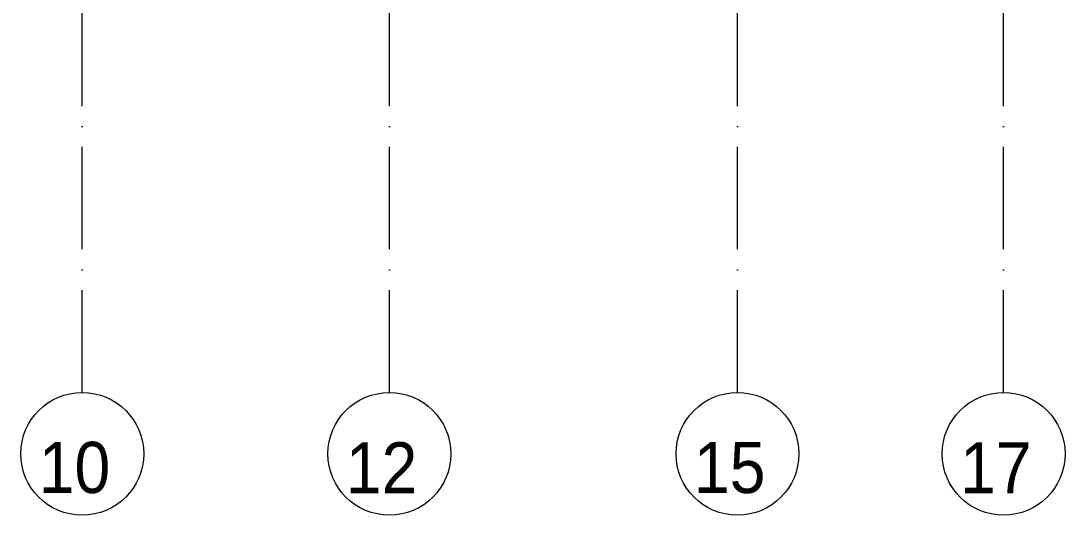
# Model space of a CAD drawing. Header units: millimetres. Extents: x -6467 to 106027, y -7090 to 195095.
# Drawn here: x 16559 to 26759, y 95524 to 100357 of the extents above; entities that cross this region are included whole.
import ezdxf

# ---------------------------------------------------------------- set-up
doc = ezdxf.new("R2010")
doc.units = ezdxf.units.MM
doc.linetypes.add('50_200_ШТРИХ_1Т_ш5_п1_п1_', pattern=[1400, 1000, -200, 0, -200])
for name, color, linetype, lineweight, true_color in [('Оси-1', 7, 'Continuous', 20, 0xaaaaaa), ('Оси-2', 7, 'Continuous', 9, 0xaaaaaa), ('Оси-3', 7, '50_200_ШТРИХ_1Т_ш5_п1_п1_', 9, 0xaaaaaa)]:
    doc.layers.add(name, color=color, linetype=linetype, lineweight=lineweight, true_color=true_color)
doc.styles.add('Arial', font='arial.ttf', dxfattribs={"width": 0.9, "height": 500})

# ---------------------------------------------------------------- blocks, each defined once
blk = doc.blocks.new('Ось сетки - Круг_Ø6_00__ISO-2_5_0_9K_-17386508-АИ_План этажа Радиаторы_3')
at = {"layer": 'Оси-1'}
blk.add_circle((0, 0), 3, dxfattribs=at)

msp = doc.modelspace()

# ---------------------------------------------------------------- linework, layer by layer
at = {"layer": 'Оси-3'}
for p, q in [((17159, 96724), (17159, 152250)), ((20159, 96724), (20159, 152250)), ((23559, 96724), (23559, 152250)), ((26159, 96724), (26159, 114331))]:
    msp.add_line(p, q, dxfattribs=at)

# ---------------------------------------------------------------- block references
at = {"layer": 'Оси-1', "xscale": 199.9999999999999, "yscale": 199.9999999999999, "zscale": 199.9999999999999}
for p in [(17159, 96124), (20159, 96124), (23559, 96124), (26159, 96124)]:
    msp.add_blockref('Ось сетки - Круг_Ø6_00__ISO-2_5_0_9K_-17386508-АИ_План этажа Радиаторы_3', p, dxfattribs=at)

# ---------------------------------------------------------------- texts
at = {"layer": 'Оси-2', "char_height": 500, "width": 702, "attachment_point": 5, "line_spacing_factor": 0.936439, "style": 'Arial'}
for s, insert in [('\\pxqc,t4.572,9.144,13.716,18.288,22.86,27.432,32.004,36.576,41.148,45.72,50.292,54.864,59.436,64.008,68.58,73.152,77.724,82.296,86.868,91.44,96.012,100.584,105.156,109.728,114.3,118.872,123.444,128.016,132.588,137.16,141.732,146.304;{10}', (17083, 95987)), ('\\pxqc,t4.572,9.144,13.716,18.288,22.86,27.432,32.004,36.576,41.148,45.72,50.292,54.864,59.436,64.008,68.58,73.152,77.724,82.296,86.868,91.44,96.012,100.584,105.156,109.728,114.3,118.872,123.444,128.016,132.588,137.16,141.732,146.304;{12}', (20083, 95987)), ('\\pxqc,t4.572,9.144,13.716,18.288,22.86,27.432,32.004,36.576,41.148,45.72,50.292,54.864,59.436,64.008,68.58,73.152,77.724,82.296,86.868,91.44,96.012,100.584,105.156,109.728,114.3,118.872,123.444,128.016,132.588,137.16,141.732,146.304;{15}', (23483, 95987)), ('\\pxqc,t4.572,9.144,13.716,18.288,22.86,27.432,32.004,36.576,41.148,45.72,50.292,54.864,59.436,64.008,68.58,73.152,77.724,82.296,86.868,91.44,96.012,100.584,105.156,109.728,114.3,118.872,123.444,128.016,132.588,137.16,141.732,146.304;{17}', (26083, 95987))]:
    msp.add_mtext(s, dxfattribs=dict(at, insert=insert))

doc.saveas('drawing.dxf')
